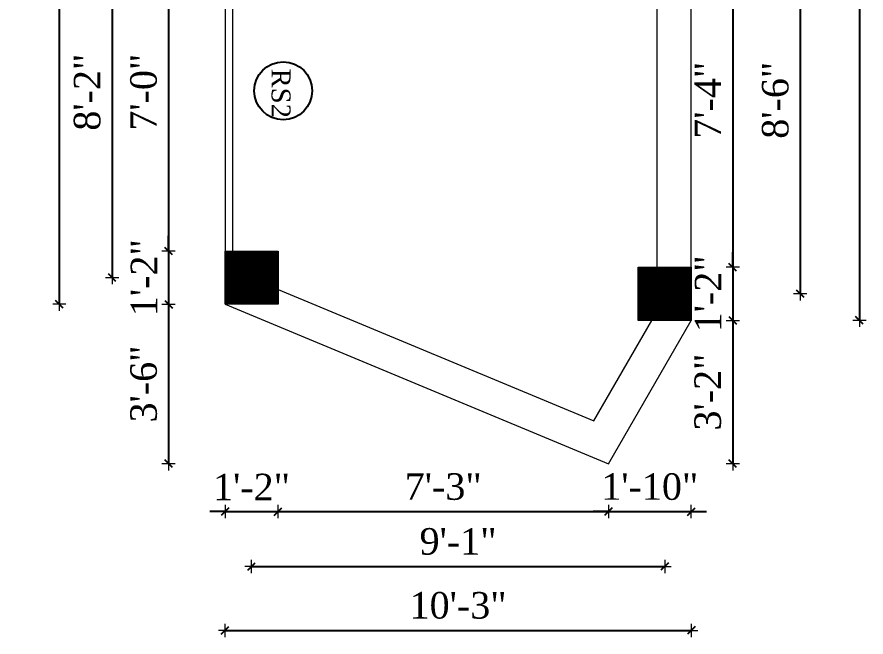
# Model space of a CAD drawing. Header units: inches. Extents: x 20273 to 45441, y -4696 to -1121.
# Drawn here: x 34679.4 to 34903.4, y -3832.4 to -3668.8 of the extents above; entities that cross this region are included whole.
import ezdxf

# ---------------------------------------------------------------- set-up
doc = ezdxf.new("R2010")
doc.units = ezdxf.units.IN
doc.header["$LTSCALE"] = 5
doc.header["$MEASUREMENT"] = 0
doc.layers.add('A-WALL', color=7, linetype='Continuous', lineweight=9)
doc.layers.add('Dimension', color=7, linetype='Continuous', lineweight=18)
doc.layers.add('dim line', color=7, linetype='Continuous', lineweight=15, true_color=0xfab2b2)
doc.layers.add('TEXT', color=6, linetype='Continuous')
doc.styles.add('ordinary', font='times.ttf')
doc.dimstyles.new('Copy of 96', dxfattribs={"dimtxt": 7, "dimasz": 4, "dimexe": 0.5, "dimexo": 0.5, "dimgap": 3, "dimtad": 1, "dimdec": 1, "dimzin": 11, "dimdsep": 46, "dimlunit": 4, "dimtxsty": 'ordinary', "dimblk": 'OBLIQUE', "dimcen": 0.09, "dimse1": 1, "dimse2": 1, "dimclrt": 6, "dimazin": 0, "dimtfac": 1, "dimtdec": 1, "dimtix": 1, "dimtmove": 2, "dimatfit": 3, "dimldrblk": 'leader', "dimfxl": 0.5, "dimfxlon": 1, "dimtolj": 1, "dimtzin": 0, "dimarcsym": 0})
pattern_1 = [(315, (38521.92067, 22728.64998), (0.08838834765, 0.08838834765), [])]

# ---------------------------------------------------------------- blocks, each defined once
blk = doc.blocks.new('oblique')
at = {"color": 0, "lineweight": -2}
blk.add_line((0.25, 0.25), (-0.25, -0.25), dxfattribs=at)
at = {"layer": 'dim line', "lineweight": 9}
for p, q in [((-0.4375, 0), (0.4375, 0)), ((0, 0.4375), (0, -0.4375))]:
    blk.add_line(p, q, dxfattribs=at)
blk = doc.blocks.new('*D253')
at = {"layer": 'A-WALL', "color": 0, "lineweight": -2, "ltscale": 5, "transparency": 16777216}
blk.add_line((34719.44, -3646.74), (34719.44, -3730.6), dxfattribs=at)
at = {"layer": 'Defpoints', "color": 0, "ltscale": 5, "transparency": 16777216}
for p in [(34734.32, -3646.74), (34719.44, -3730.6), (34734.32, -3730.6)]:
    blk.add_point(p, dxfattribs=at)
at = {"layer": 'A-WALL', "color": 0, "lineweight": -2, "ltscale": 5, "transparency": 16777216, "xscale": 4, "yscale": 4, "zscale": 4}
for p, rotation in [((34719.44, -3646.74), 90), ((34719.44, -3730.6), 270)]:
    blk.add_blockref('oblique', p, dxfattribs=dict(at, rotation=rotation))
at = {"layer": 'A-WALL', "color": 6, "ltscale": 5, "transparency": 16777216, "insert": (34712.87, -3688.67), "char_height": 7, "attachment_point": 5, "rotation": 90, "style": 'ordinary'}
blk.add_mtext('\\A1;7\'-0"', dxfattribs=at)
blk = doc.blocks.new('_OBLIQUE')
at = {"color": 0, "linetype": 'ByBlock'}
blk.add_line((-0.5, -0.5), (0.5, 0.5), dxfattribs=at)
blk = doc.blocks.new('leader')
at = {"layer": 'Dimension'}
for p, q in [((0, -4.328), (0, 4.328)), ((-4.424, 0), (4.424, 0))]:
    blk.add_line(p, q, dxfattribs=at)
blk = doc.blocks.new('*D254')
at = {"layer": 'A-WALL', "color": 0, "lineweight": -2, "ltscale": 5, "transparency": 16777216}
for p, q in [((34719.44, -3730.6), (34719.44, -3726.6)), ((34719.44, -3730.6), (34719.44, -3744.6)), ((34719.44, -3744.6), (34719.44, -3748.6))]:
    blk.add_line(p, q, dxfattribs=at)
at = {"layer": 'Defpoints', "color": 0, "ltscale": 5, "transparency": 16777216}
for p in [(34734.32, -3730.6), (34719.44, -3744.6), (34734.32, -3744.6)]:
    blk.add_point(p, dxfattribs=at)
at = {"layer": 'A-WALL', "color": 0, "lineweight": -2, "ltscale": 5, "transparency": 16777216, "xscale": 4, "yscale": 4, "zscale": 4}
for p, rotation in [((34719.44, -3730.6), 270), ((34719.44, -3744.6), 90)]:
    blk.add_blockref('oblique', p, dxfattribs=dict(at, rotation=rotation))
at = {"layer": 'A-WALL', "color": 6, "ltscale": 5, "transparency": 16777216, "insert": (34712.94, -3737.6), "char_height": 7, "attachment_point": 5, "rotation": 90, "style": 'ordinary'}
blk.add_mtext('\\A1;1\'-2"', dxfattribs=at)
blk = doc.blocks.new('*D257')
at = {"layer": 'A-WALL', "color": 0, "lineweight": -2, "ltscale": 5, "transparency": 16777216}
blk.add_line((34704.55, -3639.74), (34704.55, -3737.6), dxfattribs=at)
at = {"layer": 'Defpoints', "color": 0, "ltscale": 5, "transparency": 16777216}
for p in [(34741.32, -3639.74), (34704.55, -3737.6), (34741.32, -3737.6)]:
    blk.add_point(p, dxfattribs=at)
at = {"layer": 'A-WALL', "color": 0, "lineweight": -2, "ltscale": 5, "transparency": 16777216, "xscale": 4, "yscale": 4, "zscale": 4}
for p, rotation in [((34704.55, -3639.74), 90), ((34704.55, -3737.6), 270)]:
    blk.add_blockref('oblique', p, dxfattribs=dict(at, rotation=rotation))
at = {"layer": 'A-WALL', "color": 6, "ltscale": 5, "transparency": 16777216, "insert": (34697.99, -3688.67), "char_height": 7, "attachment_point": 5, "rotation": 90, "style": 'ordinary'}
blk.add_mtext('\\A1;8\'-2"', dxfattribs=at)
blk = doc.blocks.new('*D243')
at = {"layer": 'A-WALL', "color": 0, "lineweight": -2, "ltscale": 5, "transparency": 16777216}
blk.add_line((34690.61, -3391.74), (34690.61, -3744.6), dxfattribs=at)
at = {"layer": 'Defpoints', "color": 0, "ltscale": 5, "transparency": 16777216}
for p in [(34734.32, -3391.74), (34690.61, -3744.6), (34734.32, -3744.6)]:
    blk.add_point(p, dxfattribs=at)
at = {"layer": 'A-WALL', "color": 0, "lineweight": -2, "ltscale": 5, "transparency": 16777216, "xscale": 4, "yscale": 4, "zscale": 4}
for p, rotation in [((34690.61, -3391.74), 90), ((34690.61, -3744.6), 270)]:
    blk.add_blockref('oblique', p, dxfattribs=dict(at, rotation=rotation))
at = {"layer": 'A-WALL', "color": 6, "ltscale": 5, "transparency": 16777216, "insert": (34684.04, -3568.17), "char_height": 7, "attachment_point": 5, "rotation": 90, "style": 'ordinary'}
blk.add_mtext('\\A1;29\'-5"', dxfattribs=at)
blk = doc.blocks.new('*D266')
at = {"layer": 'A-WALL', "color": 0, "lineweight": -2, "ltscale": 5, "transparency": 16777216}
blk.add_line((34868.25, -3646.74), (34868.25, -3734.86), dxfattribs=at)
at = {"layer": 'Defpoints', "color": 0, "ltscale": 5, "transparency": 16777216}
for p in [(34857.31, -3646.74), (34857.31, -3734.86), (34868.25, -3734.86)]:
    blk.add_point(p, dxfattribs=at)
at = {"layer": 'A-WALL', "color": 0, "lineweight": -2, "ltscale": 5, "transparency": 16777216, "xscale": 4, "yscale": 4, "zscale": 4}
for p, rotation in [((34868.25, -3646.74), 90), ((34868.25, -3734.86), 270)]:
    blk.add_blockref('oblique', p, dxfattribs=dict(at, rotation=rotation))
at = {"layer": 'A-WALL', "color": 6, "ltscale": 5, "transparency": 16777216, "insert": (34861.68, -3690.8), "char_height": 7, "attachment_point": 5, "rotation": 90, "style": 'ordinary'}
blk.add_mtext('\\A1;7\'-4"', dxfattribs=at)
blk = doc.blocks.new('*D267')
at = {"layer": 'A-WALL', "color": 0, "lineweight": -2, "ltscale": 5, "transparency": 16777216}
for p, q in [((34868.25, -3734.86), (34868.25, -3730.86)), ((34868.25, -3734.86), (34868.25, -3748.86)), ((34868.25, -3748.86), (34868.25, -3752.86))]:
    blk.add_line(p, q, dxfattribs=at)
at = {"layer": 'Defpoints', "color": 0, "ltscale": 5, "transparency": 16777216}
for p in [(34857.31, -3734.86), (34857.31, -3748.86), (34868.25, -3748.86)]:
    blk.add_point(p, dxfattribs=at)
at = {"layer": 'A-WALL', "color": 0, "lineweight": -2, "ltscale": 5, "transparency": 16777216, "xscale": 4, "yscale": 4, "zscale": 4}
for p, rotation in [((34868.25, -3734.86), 270), ((34868.25, -3748.86), 90)]:
    blk.add_blockref('oblique', p, dxfattribs=dict(at, rotation=rotation))
at = {"layer": 'A-WALL', "color": 6, "ltscale": 5, "transparency": 16777216, "insert": (34861.75, -3741.86), "char_height": 7, "attachment_point": 5, "rotation": 90, "style": 'ordinary'}
blk.add_mtext('\\A1;1\'-2"', dxfattribs=at)
blk = doc.blocks.new('*D268')
at = {"layer": 'A-WALL', "color": 0, "lineweight": -2, "ltscale": 5, "transparency": 16777216}
blk.add_line((34868.25, -3748.86), (34868.25, -3786.68), dxfattribs=at)
at = {"layer": 'Defpoints', "color": 0, "ltscale": 5, "transparency": 16777216}
for p in [(34857.31, -3748.86), (34835.46, -3786.68), (34868.25, -3786.68)]:
    blk.add_point(p, dxfattribs=at)
at = {"layer": 'A-WALL', "color": 0, "lineweight": -2, "ltscale": 5, "transparency": 16777216, "xscale": 4, "yscale": 4, "zscale": 4}
for p, rotation in [((34868.25, -3748.86), 90), ((34868.25, -3786.68), 270)]:
    blk.add_blockref('oblique', p, dxfattribs=dict(at, rotation=rotation))
at = {"layer": 'A-WALL', "color": 6, "ltscale": 5, "transparency": 16777216, "insert": (34861.69, -3767.77), "char_height": 7, "attachment_point": 5, "rotation": 90, "style": 'ordinary'}
blk.add_mtext('\\A1;3\'-2"', dxfattribs=at)
blk = doc.blocks.new('*D269')
at = {"layer": 'A-WALL', "color": 0, "lineweight": -2, "ltscale": 5, "transparency": 16777216}
blk.add_line((34719.44, -3744.6), (34719.44, -3786.68), dxfattribs=at)
at = {"layer": 'Defpoints', "color": 0, "ltscale": 5, "transparency": 16777216}
for p in [(34734.32, -3744.6), (34719.44, -3786.68), (34835.46, -3786.68)]:
    blk.add_point(p, dxfattribs=at)
at = {"layer": 'A-WALL', "color": 0, "lineweight": -2, "ltscale": 5, "transparency": 16777216, "xscale": 4, "yscale": 4, "zscale": 4}
for p, rotation in [((34719.44, -3744.6), 90), ((34719.44, -3786.68), 270)]:
    blk.add_blockref('oblique', p, dxfattribs=dict(at, rotation=rotation))
at = {"layer": 'A-WALL', "color": 6, "ltscale": 5, "transparency": 16777216, "insert": (34712.88, -3765.64), "char_height": 7, "attachment_point": 5, "rotation": 90, "style": 'ordinary'}
blk.add_mtext('\\A1;3\'-6"', dxfattribs=at)
blk = doc.blocks.new('*D272')
at = {"layer": 'A-WALL', "color": 0, "lineweight": -2, "ltscale": 5, "transparency": 16777216}
blk.add_line((34886.07, -3639.74), (34886.07, -3741.86), dxfattribs=at)
at = {"layer": 'Defpoints', "color": 0, "ltscale": 5, "transparency": 16777216}
for p in [(34850.31, -3639.74), (34850.31, -3741.86), (34886.07, -3741.86)]:
    blk.add_point(p, dxfattribs=at)
at = {"layer": 'A-WALL', "color": 0, "lineweight": -2, "ltscale": 5, "transparency": 16777216, "xscale": 4, "yscale": 4, "zscale": 4}
for p, rotation in [((34886.07, -3639.74), 90), ((34886.07, -3741.86), 270)]:
    blk.add_blockref('oblique', p, dxfattribs=dict(at, rotation=rotation))
at = {"layer": 'A-WALL', "color": 6, "ltscale": 5, "transparency": 16777216, "insert": (34879.51, -3690.8), "char_height": 7, "attachment_point": 5, "rotation": 90, "style": 'ordinary'}
blk.add_mtext('\\A1;8\'-6"', dxfattribs=at)
blk = doc.blocks.new('*D246')
at = {"layer": 'A-WALL', "color": 0, "lineweight": -2, "ltscale": 5, "transparency": 16777216}
blk.add_line((34901.67, -3390.7), (34901.67, -3748.86), dxfattribs=at)
at = {"layer": 'Defpoints', "color": 0, "ltscale": 5, "transparency": 16777216}
for p in [(34857.31, -3390.7), (34857.31, -3748.86), (34901.67, -3748.86)]:
    blk.add_point(p, dxfattribs=at)
at = {"layer": 'A-WALL', "color": 0, "lineweight": -2, "ltscale": 5, "transparency": 16777216, "xscale": 4, "yscale": 4, "zscale": 4}
for p, rotation in [((34901.67, -3390.7), 90), ((34901.67, -3748.86), 270)]:
    blk.add_blockref('oblique', p, dxfattribs=dict(at, rotation=rotation))
at = {"layer": 'A-WALL', "color": 6, "ltscale": 5, "transparency": 16777216, "insert": (34895.1, -3569.78), "char_height": 7, "attachment_point": 5, "rotation": 90, "style": 'ordinary'}
blk.add_mtext('\\A1;29\'-10"', dxfattribs=at)
blk = doc.blocks.new('*D273')
at = {"layer": 'A-WALL', "color": 0, "lineweight": -2, "ltscale": 5, "transparency": 16777216}
for p, q in [((34734.32, -3799.31), (34730.32, -3799.31)), ((34734.32, -3799.31), (34748.32, -3799.31)), ((34748.32, -3799.31), (34752.32, -3799.31))]:
    blk.add_line(p, q, dxfattribs=at)
at = {"layer": 'Defpoints', "color": 0, "ltscale": 5, "transparency": 16777216}
for p in [(34734.32, -3744.6), (34748.32, -3744.6), (34748.32, -3799.31)]:
    blk.add_point(p, dxfattribs=at)
at = {"layer": 'A-WALL', "color": 0, "lineweight": -2, "ltscale": 5, "transparency": 16777216, "xscale": 4, "yscale": 4, "zscale": 4}
blk.add_blockref('oblique', (34734.32, -3799.31), dxfattribs=at)
at = {"layer": 'A-WALL', "color": 0, "lineweight": -2, "ltscale": 5, "transparency": 16777216, "xscale": 4, "yscale": 4, "zscale": 4, "rotation": 180}
blk.add_blockref('oblique', (34748.32, -3799.31), dxfattribs=at)
at = {"layer": 'A-WALL', "color": 6, "ltscale": 5, "transparency": 16777216, "insert": (34741.32, -3792.81), "char_height": 7, "attachment_point": 5, "style": 'ordinary'}
blk.add_mtext('\\A1;1\'-2"', dxfattribs=at)
blk = doc.blocks.new('*D274')
at = {"layer": 'A-WALL', "color": 0, "lineweight": -2, "ltscale": 5, "transparency": 16777216}
blk.add_line((34748.32, -3799.31), (34835.46, -3799.31), dxfattribs=at)
at = {"layer": 'Defpoints', "color": 0, "ltscale": 5, "transparency": 16777216}
for p in [(34748.32, -3744.6), (34835.46, -3786.68), (34835.46, -3799.31)]:
    blk.add_point(p, dxfattribs=at)
at = {"layer": 'A-WALL', "color": 0, "lineweight": -2, "ltscale": 5, "transparency": 16777216, "xscale": 4, "yscale": 4, "zscale": 4, "rotation": 180}
blk.add_blockref('oblique', (34748.32, -3799.31), dxfattribs=at)
at = {"layer": 'A-WALL', "color": 0, "lineweight": -2, "ltscale": 5, "transparency": 16777216, "xscale": 4, "yscale": 4, "zscale": 4}
blk.add_blockref('oblique', (34835.46, -3799.31), dxfattribs=at)
at = {"layer": 'A-WALL', "color": 6, "ltscale": 5, "transparency": 16777216, "insert": (34791.89, -3792.74), "char_height": 7, "attachment_point": 5, "style": 'ordinary'}
blk.add_mtext('\\A1;7\'-3"', dxfattribs=at)
blk = doc.blocks.new('*D275')
at = {"layer": 'A-WALL', "color": 0, "lineweight": -2, "ltscale": 5, "transparency": 16777216}
for p, q in [((34835.46, -3799.31), (34831.46, -3799.31)), ((34835.46, -3799.31), (34857.31, -3799.31)), ((34857.31, -3799.31), (34861.31, -3799.31))]:
    blk.add_line(p, q, dxfattribs=at)
at = {"layer": 'Defpoints', "color": 0, "ltscale": 5, "transparency": 16777216}
for p in [(34857.31, -3748.86), (34835.46, -3786.68), (34857.31, -3799.31)]:
    blk.add_point(p, dxfattribs=at)
at = {"layer": 'A-WALL', "color": 0, "lineweight": -2, "ltscale": 5, "transparency": 16777216, "xscale": 4, "yscale": 4, "zscale": 4}
blk.add_blockref('oblique', (34835.46, -3799.31), dxfattribs=at)
at = {"layer": 'A-WALL', "color": 0, "lineweight": -2, "ltscale": 5, "transparency": 16777216, "xscale": 4, "yscale": 4, "zscale": 4, "rotation": 180}
blk.add_blockref('oblique', (34857.31, -3799.31), dxfattribs=at)
at = {"layer": 'A-WALL', "color": 6, "ltscale": 5, "transparency": 16777216, "insert": (34846.38, -3792.75), "char_height": 7, "attachment_point": 5, "style": 'ordinary'}
blk.add_mtext('\\A1;1\'-10"', dxfattribs=at)
blk = doc.blocks.new('*D247')
at = {"layer": 'A-WALL', "color": 0, "lineweight": -2, "ltscale": 5, "transparency": 16777216}
blk.add_line((34741.32, -3813.78), (34850.31, -3813.78), dxfattribs=at)
at = {"layer": 'Defpoints', "color": 0, "ltscale": 5, "transparency": 16777216}
for p in [(34741.32, -3737.6), (34850.31, -3741.86), (34850.31, -3813.78)]:
    blk.add_point(p, dxfattribs=at)
at = {"layer": 'A-WALL', "color": 0, "lineweight": -2, "ltscale": 5, "transparency": 16777216, "xscale": 4, "yscale": 4, "zscale": 4, "rotation": 180}
blk.add_blockref('oblique', (34741.32, -3813.78), dxfattribs=at)
at = {"layer": 'A-WALL', "color": 0, "lineweight": -2, "ltscale": 5, "transparency": 16777216, "xscale": 4, "yscale": 4, "zscale": 4}
blk.add_blockref('oblique', (34850.31, -3813.78), dxfattribs=at)
at = {"layer": 'A-WALL', "color": 6, "ltscale": 5, "transparency": 16777216, "insert": (34795.81, -3807.2), "char_height": 7, "attachment_point": 5, "style": 'ordinary'}
blk.add_mtext('\\A1;9\'-1"', dxfattribs=at)
blk = doc.blocks.new('*D248')
at = {"layer": 'A-WALL', "color": 0, "lineweight": -2, "ltscale": 5, "transparency": 16777216}
blk.add_line((34734.32, -3830.63), (34857.31, -3830.63), dxfattribs=at)
at = {"layer": 'Defpoints', "color": 0, "ltscale": 5, "transparency": 16777216}
for p in [(34734.32, -3744.6), (34857.31, -3748.86), (34857.31, -3830.63)]:
    blk.add_point(p, dxfattribs=at)
at = {"layer": 'A-WALL', "color": 0, "lineweight": -2, "ltscale": 5, "transparency": 16777216, "xscale": 4, "yscale": 4, "zscale": 4, "rotation": 180}
blk.add_blockref('oblique', (34734.32, -3830.63), dxfattribs=at)
at = {"layer": 'A-WALL', "color": 0, "lineweight": -2, "ltscale": 5, "transparency": 16777216, "xscale": 4, "yscale": 4, "zscale": 4}
blk.add_blockref('oblique', (34857.31, -3830.63), dxfattribs=at)
at = {"layer": 'A-WALL', "color": 6, "ltscale": 5, "transparency": 16777216, "insert": (34795.81, -3824.07), "char_height": 7, "attachment_point": 5, "style": 'ordinary'}
blk.add_mtext('\\A1;10\'-3"', dxfattribs=at)

msp = doc.modelspace()

# ---------------------------------------------------------------- hatches: boundary and pattern name
at = {"layer": 'A-WALL', "ltscale": 5}
h = msp.add_hatch(dxfattribs=at)
h.set_pattern_fill('ANSI31', color=256, angle=270)
h.set_pattern_definition(pattern_1)
h.paths.add_polyline_path([(34748.32, -3744.6), (34748.32, -3730.6), (34734.32, -3730.6), (34734.32, -3744.6)])
h = msp.add_hatch(dxfattribs=at)
h.set_pattern_fill('ANSI31', color=256, angle=270)
h.set_pattern_definition(pattern_1)
h.paths.add_polyline_path([(34857.31, -3748.86), (34857.31, -3734.86), (34843.31, -3734.86), (34843.31, -3748.86)])

# ---------------------------------------------------------------- linework, layer by layer
for p, q in [((34736.32, -3646.74), (34736.32, -3730.6)), ((34848.31, -3734.86), (34848.31, -3646.74)), ((34748.32, -3740.68), (34831.62, -3775.33)), ((34831.62, -3775.33), (34846.91, -3748.86))]:
    msp.add_line(p, q, dxfattribs=at)
msp.add_lwpolyline([(34804.31, -3391.15), (34734.32, -3391.74), (34734.32, -3744.6), (34835.46, -3786.68), (34857.31, -3748.86), (34857.31, -3390.7), (34843.31, -3390.81)], dxfattribs=at)
for points in [[(34748.32, -3730.6), (34748.32, -3744.6), (34734.32, -3744.6), (34734.32, -3730.6)], [(34857.31, -3734.86), (34857.31, -3748.86), (34843.31, -3748.86), (34843.31, -3734.86)]]:
    msp.add_lwpolyline(points, close=True, dxfattribs=at)
at = {"layer": 'TEXT'}
msp.add_circle((34749.67, -3688.3), 7.64, dxfattribs=at)

# ---------------------------------------------------------------- texts
at = {"layer": 'TEXT', "style": 'ordinary'}
msp.add_text('RS2', height=5, rotation=270.0004, dxfattribs=at).set_placement((34746.61, -3682.46))

# ---------------------------------------------------------------- dimensions: what is measured, and where the dimension line sits
at = {"layer": 'A-WALL', "ltscale": 5}
for base, p1, p2, picture, middle in [((34690.61, -3744.6), (34734.32, -3391.74), (34734.32, -3744.6), '*D243', (34684.04, -3568.17)), ((34901.67, -3748.86), (34857.31, -3390.7), (34857.31, -3748.86), '*D246', (34895.1, -3569.78)), ((34704.55, -3737.6), (34741.32, -3639.74), (34741.32, -3737.6), '*D257', (34697.99, -3688.67)), ((34886.07, -3741.86), (34850.31, -3639.74), (34850.31, -3741.86), '*D272', (34879.51, -3690.8)), ((34719.44, -3730.6), (34734.32, -3646.74), (34734.32, -3730.6), '*D253', (34712.87, -3688.67)), ((34868.25, -3734.86), (34857.31, -3646.74), (34857.31, -3734.86), '*D266', (34861.68, -3690.8)), ((34719.44, -3744.6), (34734.32, -3730.6), (34734.32, -3744.6), '*D254', (34712.94, -3737.6)), ((34868.25, -3748.86), (34857.31, -3734.86), (34857.31, -3748.86), '*D267', (34861.75, -3741.86)), ((34719.44, -3786.68), (34734.32, -3744.6), (34835.46, -3786.68), '*D269', (34712.88, -3765.64)), ((34868.25, -3786.68), (34857.31, -3748.86), (34835.46, -3786.68), '*D268', (34861.69, -3767.77))]:
    dim = msp.add_linear_dim(base=base, p1=p1, p2=p2, angle=270, dimstyle='Copy of 96', override={"dimdec": 0, "dimblk": 'oblique', "dimtdec": 0, "dimarcsym": 1}, dxfattribs=at)
    dim.commit()
    dim.dimension.update_dxf_attribs({"geometry": picture, "text_midpoint": middle})
for base, p1, p2, picture, middle in [((34850.31, -3813.78), (34741.32, -3737.6), (34850.31, -3741.86), '*D247', (34795.81, -3807.2)), ((34748.32, -3799.31), (34734.32, -3744.6), (34748.32, -3744.6), '*D273', (34741.32, -3792.81)), ((34857.31, -3830.63), (34734.32, -3744.6), (34857.31, -3748.86), '*D248', (34795.81, -3824.07)), ((34835.46, -3799.31), (34748.32, -3744.6), (34835.46, -3786.68), '*D274', (34791.89, -3792.74)), ((34857.31, -3799.31), (34835.46, -3786.68), (34857.31, -3748.86), '*D275', (34846.38, -3792.75))]:
    dim = msp.add_linear_dim(base=base, p1=p1, p2=p2, dimstyle='Copy of 96', override={"dimdec": 0, "dimblk": 'oblique', "dimtdec": 0, "dimarcsym": 1}, dxfattribs=at)
    dim.commit()
    dim.dimension.update_dxf_attribs({"geometry": picture, "text_midpoint": middle})

doc.saveas('drawing.dxf')
